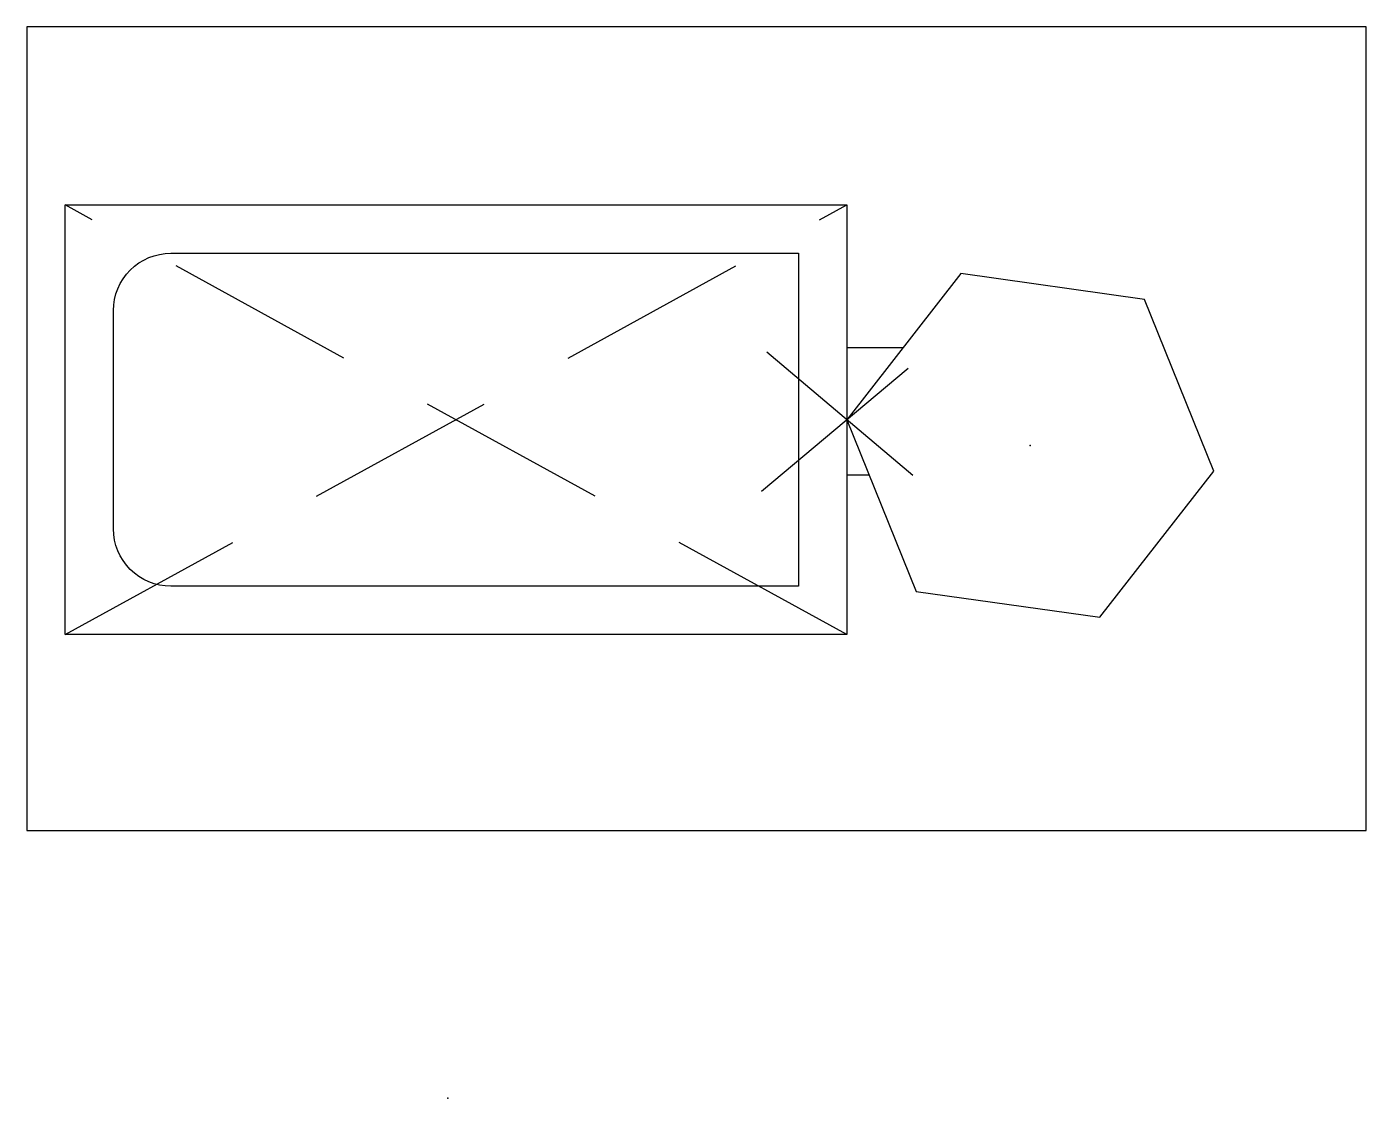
# Model space of a CAD drawing. Header units: inches. Extents: x -1.1 to 2.4, y 0 to 2.8.
import ezdxf

# ---------------------------------------------------------------- set-up
doc = ezdxf.new("R2010")
doc.units = ezdxf.units.IN
doc.linetypes.add('DASHED', pattern=[0.75, 0.5, -0.25])
doc.layers.get('0').update_dxf_attribs({"linetype": 'CONTINUOUS'})

msp = doc.modelspace()

# ---------------------------------------------------------------- linework, layer by layer
at = {"linetype": 'DASHED'}
for p, q in [((1.0426, 1.2118), (-1, 2.3346)), ((-1, 1.2118), (1.0426, 2.3346)), ((1.2153, 1.6271), (0.7945, 1.9831)), ((0.82, 1.5864), (1.2421, 1.9405))]:
    msp.add_line(p, q, dxfattribs=at)
for p, q in [((1.0426, 1.9621), (1.1902, 1.9621)), ((1.1011, 1.6284), (1.0426, 1.6284))]:
    msp.add_line(p, q)
for points in [[(-1.1, 2.8), (-1.1, 0.7), (2.4, 0.7), (2.4, 2.8)], [(1.0426, 1.2118), (-1, 1.2118), (-1, 2.3346), (1.0426, 2.3346)], [(1.0426, 1.7732), (1.2241, 1.3241), (1.7038, 1.2568), (2.0019, 1.6385), (1.8204, 2.0876), (1.3408, 2.1549)]]:
    msp.add_lwpolyline(points, close=True)
msp.add_lwpolyline([(-0.8736, 1.4882), (-0.8736, 2.0582, -0.414214), (-0.7236, 2.2082), (0.9163, 2.2082), (0.9163, 1.3382), (-0.7236, 1.3382, -0.414214)], format="xyb", close=True)
for p in [(0.0213, 1.7732), (1.0426, 1.7732), (1.5223, 1.7058), (0, 0), (0, 0)]:
    msp.add_point(p)

doc.saveas('drawing.dxf')
